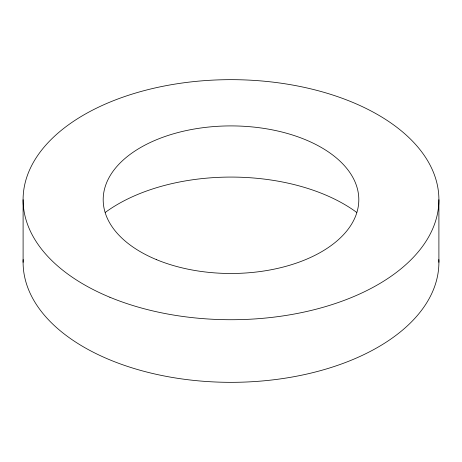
<?xml version="1.0" encoding="UTF-8"?>
<svg xmlns="http://www.w3.org/2000/svg" width="462" height="462" viewBox="0 0 462 462"><rect width="100%" height="100%" fill="white"/><g stroke="black" fill="none" stroke-linecap="round" stroke-linejoin="round"><path stroke-width="0.69" d="M438.9 199.694L438.9 262.306M23.1 199.694L23.1 262.306M105.267 212.439A159.673 92.186 0 0 1 356.733 212.439M438.842 259.534A207.9 120.028 0 0 1 231 382.334A207.9 120.028 0 0 1 23.158 259.534M109.904 297.262A207.9 120.028 0 0 0 437.901 211.457A207.9 120.028 0 0 0 145.201 90.361A207.9 120.028 0 0 0 109.904 297.262M156.554 259.673A127.807 73.787 0 0 0 358.194 206.924A127.807 73.787 0 0 0 178.251 132.484A127.807 73.787 0 0 0 156.554 259.673"/></g></svg>
